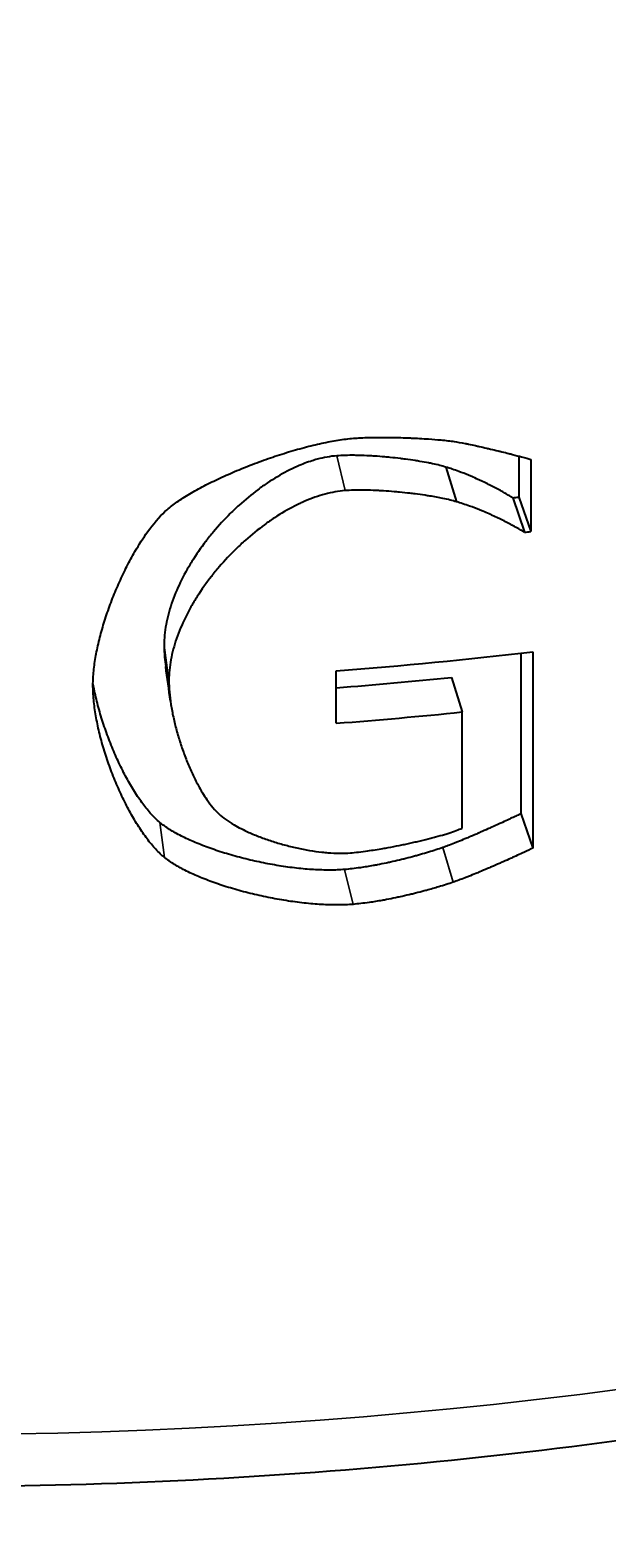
# Model space of a CAD drawing. Header units: millimetres. Extents: x 0 to 51860, y 0 to 5940.
# Drawn here: x 8021.95 to 8028.26, y 4156.43 to 4172.62 of the extents above; entities that cross this region are included whole.
import ezdxf

# ---------------------------------------------------------------- set-up
doc = ezdxf.new("R2010")
doc.units = ezdxf.units.MM
doc.header["$LTSCALE"] = 10
doc.layers.add('가시적인 것(ISO)', color=3, linetype='Continuous', lineweight=40)
doc.layers.add('가시적인 좁은 것(ISO)', color=3, linetype='Continuous', lineweight=35)

msp = doc.modelspace()

# ---------------------------------------------------------------- linework, layer by layer
at = {"layer": '가시적인 것(ISO)'}
for p, q in [((8027.2927, 4167.9602), (8027.2927, 4167.5124)), ((8027.4237, 4167.923), (8027.4237, 4167.136)), ((8026.4965, 4167.8398), (8026.6113, 4167.4616)), ((8027.2273, 4167.5049), (8027.3569, 4167.1283)), ((8027.2927, 4167.5124), (8027.4237, 4167.136)), ((8027.316, 4165.8079), (8027.316, 4164.0567)), ((8027.4475, 4165.823), (8027.4475, 4163.6804)), ((8025.2996, 4165.0433), (8025.2996, 4165.6157)), ((8026.5575, 4165.5444), (8026.6736, 4165.1663)), ((8026.6736, 4163.8982), (8026.6736, 4165.1663)), ((8027.316, 4164.0567), (8027.4475, 4163.6804))]:
    msp.add_line(p, q, dxfattribs=at)
for centre, major_axis, ratio, start_param, end_param in [((8021.8008, 4183.2768), (30.1945, 0.7033), 0.5337833, 4.8806412, 4.8828443), ((8020.8378, 4186.0587), (-33.5133, 0), 0.5758617, 1.7665682, 1.7685994), ((8020.8378, 4184.7429), (33.5133, 0), 0.5758617, 4.84592, 4.9109174), ((8020.8378, 4184.1705), (-32.8467, 0), 0.5758617, 1.7070542, 1.7458212), ((8020.8378, 4184.1705), (-33.5133, 0), 0.5758617, 1.7043273, 1.7458212)]:
    msp.add_ellipse(centre, major_axis=major_axis, ratio=ratio, start_param=start_param, end_param=end_param, dxfattribs=at)
for points, knots in [([(8008.2951, 4158.138), (8011.6168, 4157.3516), (8015.1509, 4156.8819), (8022.2846, 4156.6175), (8025.8828, 4156.8215), (8032.7961, 4157.8839), (8036.1098, 4158.7426), (8042.1308, 4161.0449), (8044.8357, 4162.4898), (8049.3462, 4165.8495), (8051.1552, 4167.7649), (8053.231, 4171.2295), (8053.8105, 4172.6867), (8054.1105, 4174.1763)], [3.5369534, 3.5369534, 3.5369534, 3.5369534, 3.8627197, 3.8627197, 4.1877832, 4.1877832, 4.5131593, 4.5131593, 4.839651, 4.839651, 5.1655586, 5.1655586, 5.3823025, 5.3823025, 5.3823025, 5.3823025]), ([(8023.4286, 4167.354), (8023.4589, 4167.3822), (8023.4941, 4167.4108), (8023.5335, 4167.4397), (8023.5729, 4167.4685), (8023.6165, 4167.4975), (8023.6636, 4167.5266), (8023.6872, 4167.5411), (8023.7117, 4167.5556), (8023.737, 4167.5701), (8023.7875, 4167.599), (8023.8413, 4167.6279), (8023.8977, 4167.6564), (8023.9259, 4167.6706), (8023.9547, 4167.6848), (8023.9841, 4167.6988), (8024.0428, 4167.7269), (8024.1038, 4167.7545), (8024.1664, 4167.7814), (8024.1977, 4167.7948), (8024.2294, 4167.8081), (8024.2614, 4167.8211), (8024.3254, 4167.8473), (8024.3906, 4167.8726), (8024.4564, 4167.8968), (8024.4894, 4167.9089), (8024.5224, 4167.9208), (8024.5556, 4167.9323), (8024.6218, 4167.9554), (8024.6883, 4167.9773), (8024.7545, 4167.9977), (8024.7875, 4168.0079), (8024.8205, 4168.0178), (8024.8533, 4168.0272), (8024.9189, 4168.0461), (8024.9837, 4168.0634), (8025.0472, 4168.0788), (8025.0789, 4168.0865), (8025.1103, 4168.0937), (8025.1413, 4168.1004), (8025.2033, 4168.1139), (8025.2635, 4168.1254), (8025.3214, 4168.1345), (8025.3793, 4168.1436), (8025.4349, 4168.1505), (8025.4874, 4168.1547)], [0, 0, 0, 0, 0.0833333, 0.0833333, 0.0833333, 0.1666667, 0.1666667, 0.1666667, 0.2083333, 0.2083333, 0.2083333, 0.2916667, 0.2916667, 0.2916667, 0.3333333, 0.3333333, 0.3333333, 0.4166667, 0.4166667, 0.4166667, 0.4583333, 0.4583333, 0.4583333, 0.5416667, 0.5416667, 0.5416667, 0.5833333, 0.5833333, 0.5833333, 0.6666667, 0.6666667, 0.6666667, 0.7083333, 0.7083333, 0.7083333, 0.7916667, 0.7916667, 0.7916667, 0.8333333, 0.8333333, 0.8333333, 0.9166667, 0.9166667, 0.9166667, 1, 1, 1, 1]), ([(8025.4874, 4168.1547), (8025.5127, 4168.1568), (8025.5397, 4168.1585), (8025.5681, 4168.1598), (8025.5964, 4168.1612), (8025.6262, 4168.1623), (8025.657, 4168.1631), (8025.7032, 4168.1642), (8025.7519, 4168.1647), (8025.8018, 4168.1647), (8025.8185, 4168.1646), (8025.8353, 4168.1646), (8025.8522, 4168.1644), (8025.8861, 4168.1641), (8025.9203, 4168.1636), (8025.9547, 4168.1628), (8025.9719, 4168.1625), (8025.9891, 4168.162), (8026.0063, 4168.1615), (8026.0408, 4168.1605), (8026.0752, 4168.1594), (8026.1092, 4168.158), (8026.1263, 4168.1573), (8026.1432, 4168.1565), (8026.16, 4168.1557), (8026.1936, 4168.1541), (8026.2267, 4168.1524), (8026.259, 4168.1504), (8026.2752, 4168.1494), (8026.2911, 4168.1484), (8026.3068, 4168.1473), (8026.3539, 4168.1441), (8026.3989, 4168.1406), (8026.4405, 4168.1366), (8026.4961, 4168.1314), (8026.5458, 4168.1255), (8026.5874, 4168.1191)], [0, 0, 0, 0, 0.0833333, 0.0833333, 0.0833333, 0.1666667, 0.1666667, 0.1666667, 0.2916667, 0.2916667, 0.2916667, 0.3333333, 0.3333333, 0.3333333, 0.4166667, 0.4166667, 0.4166667, 0.4583333, 0.4583333, 0.4583333, 0.5416667, 0.5416667, 0.5416667, 0.5833333, 0.5833333, 0.5833333, 0.6666667, 0.6666667, 0.6666667, 0.7083333, 0.7083333, 0.7083333, 0.8333333, 0.8333333, 0.8333333, 1, 1, 1, 1]), ([(8026.5874, 4168.1191), (8026.6209, 4168.1145), (8026.6624, 4168.1072), (8026.709, 4168.098), (8026.7206, 4168.0957), (8026.7326, 4168.0933), (8026.7448, 4168.0908), (8026.7692, 4168.0858), (8026.7948, 4168.0804), (8026.821, 4168.0747), (8026.8342, 4168.0718), (8026.8475, 4168.0689), (8026.8609, 4168.0659), (8026.8878, 4168.0599), (8026.9152, 4168.0536), (8026.9428, 4168.0472), (8026.9566, 4168.044), (8026.9704, 4168.0408), (8026.9843, 4168.0375), (8027.0119, 4168.0309), (8027.0396, 4168.0243), (8027.0669, 4168.0176), (8027.0806, 4168.0143), (8027.0941, 4168.011), (8027.1075, 4168.0077), (8027.1344, 4168.001), (8027.1607, 4167.9944), (8027.186, 4167.988), (8027.1987, 4167.9848), (8027.2112, 4167.9816), (8027.2234, 4167.9784), (8027.2599, 4167.969), (8027.294, 4167.9599), (8027.3245, 4167.9516), (8027.365, 4167.9406), (8027.3991, 4167.9308), (8027.4237, 4167.923)], [0, 0, 0, 0, 0.1666667, 0.1666667, 0.1666667, 0.2083333, 0.2083333, 0.2083333, 0.2916667, 0.2916667, 0.2916667, 0.3333333, 0.3333333, 0.3333333, 0.4166667, 0.4166667, 0.4166667, 0.4583333, 0.4583333, 0.4583333, 0.5416667, 0.5416667, 0.5416667, 0.5833333, 0.5833333, 0.5833333, 0.6666667, 0.6666667, 0.6666667, 0.7083333, 0.7083333, 0.7083333, 0.8333333, 0.8333333, 0.8333333, 1, 1, 1, 1]), ([(8025.3053, 4167.9633), (8025.2702, 4167.9605), (8025.2349, 4167.9559), (8025.1993, 4167.9495), (8025.1636, 4167.9432), (8025.1277, 4167.9351), (8025.0917, 4167.9253), (8025.0736, 4167.9205), (8025.0556, 4167.9152), (8025.0374, 4167.9095), (8024.9831, 4167.8924), (8024.9285, 4167.8718), (8024.8739, 4167.8478), (8024.8375, 4167.8319), (8024.8011, 4167.8145), (8024.7648, 4167.7957), (8024.6922, 4167.7582), (8024.62, 4167.7152), (8024.5489, 4167.6676), (8024.5133, 4167.6438), (8024.4781, 4167.6188), (8024.4431, 4167.5928), (8024.3733, 4167.5407), (8024.305, 4167.4843), (8024.2388, 4167.4243), (8024.2057, 4167.3944), (8024.1732, 4167.3635), (8024.1413, 4167.3318), (8024.0775, 4167.2685), (8024.0162, 4167.202), (8023.9583, 4167.1331), (8023.9293, 4167.0986), (8023.9011, 4167.0635), (8023.8739, 4167.0279), (8023.8194, 4166.9567), (8023.7685, 4166.8834), (8023.722, 4166.8088), (8023.6987, 4166.7715), (8023.6766, 4166.7338), (8023.6556, 4166.6959), (8023.6136, 4166.6201), (8023.5764, 4166.5432), (8023.5446, 4166.4661), (8023.5287, 4166.4276), (8023.5142, 4166.389), (8023.5011, 4166.3504), (8023.475, 4166.2732), (8023.4547, 4166.1961), (8023.4409, 4166.1198), (8023.4271, 4166.0436), (8023.4198, 4165.9681), (8023.4198, 4165.8943)], [0, 0, 0, 0, 0.0416667, 0.0416667, 0.0416667, 0.0833333, 0.0833333, 0.0833333, 0.1041667, 0.1041667, 0.1041667, 0.1666667, 0.1666667, 0.1666667, 0.2083333, 0.2083333, 0.2083333, 0.2916667, 0.2916667, 0.2916667, 0.3333333, 0.3333333, 0.3333333, 0.4166667, 0.4166667, 0.4166667, 0.4583333, 0.4583333, 0.4583333, 0.5416667, 0.5416667, 0.5416667, 0.5833333, 0.5833333, 0.5833333, 0.6666667, 0.6666667, 0.6666667, 0.7083333, 0.7083333, 0.7083333, 0.7916667, 0.7916667, 0.7916667, 0.8333333, 0.8333333, 0.8333333, 0.9166667, 0.9166667, 0.9166667, 1, 1, 1, 1]), ([(8026.4965, 4167.8398), (8026.4769, 4167.8461), (8026.4548, 4167.8524), (8026.4061, 4167.8648), (8026.3795, 4167.8709), (8026.3368, 4167.8799), (8026.3222, 4167.8829), (8026.2769, 4167.8917), (8026.245, 4167.8974), (8026.1952, 4167.9056), (8026.1783, 4167.9083), (8026.1267, 4167.9162), (8026.0912, 4167.9213), (8026.0368, 4167.9285), (8026.0184, 4167.9308), (8025.963, 4167.9375), (8025.9254, 4167.9416), (8025.8687, 4167.9473), (8025.8498, 4167.9491), (8025.7929, 4167.9542), (8025.755, 4167.9572), (8025.6986, 4167.961), (8025.6799, 4167.9621), (8025.6241, 4167.9652), (8025.5874, 4167.9667), (8025.5337, 4167.9682), (8025.516, 4167.9685), (8025.4637, 4167.9691), (8025.43, 4167.9689), (8025.3653, 4167.9671), (8025.3344, 4167.9656), (8025.3053, 4167.9633)], [0, 0, 0, 0, 0.0833333, 0.0833333, 0.1666667, 0.1666667, 0.2083333, 0.2083333, 0.2916667, 0.2916667, 0.3333333, 0.3333333, 0.4166667, 0.4166667, 0.4583333, 0.4583333, 0.5416667, 0.5416667, 0.5833333, 0.5833333, 0.6666667, 0.6666667, 0.7083333, 0.7083333, 0.7916667, 0.7916667, 0.8333333, 0.8333333, 0.9166667, 0.9166667, 1, 1, 1, 1]), ([(8027.2273, 4167.5049), (8027.2152, 4167.5124), (8027.202, 4167.5205), (8027.1878, 4167.5289), (8027.1736, 4167.5374), (8027.1585, 4167.5462), (8027.1424, 4167.5554), (8027.1343, 4167.56), (8027.1261, 4167.5646), (8027.1176, 4167.5694), (8027.1007, 4167.5788), (8027.0829, 4167.5886), (8027.0643, 4167.5985), (8027.0551, 4167.6035), (8027.0456, 4167.6085), (8027.036, 4167.6135), (8027.0168, 4167.6236), (8026.9968, 4167.6338), (8026.9763, 4167.6441), (8026.9661, 4167.6493), (8026.9557, 4167.6545), (8026.9452, 4167.6596), (8026.9241, 4167.67), (8026.9025, 4167.6803), (8026.8805, 4167.6906), (8026.8695, 4167.6957), (8026.8584, 4167.7009), (8026.8472, 4167.706), (8026.8248, 4167.7162), (8026.802, 4167.7263), (8026.7789, 4167.7361), (8026.7674, 4167.7411), (8026.7558, 4167.746), (8026.7442, 4167.7508), (8026.7093, 4167.7653), (8026.6739, 4167.7793), (8026.6383, 4167.7924), (8026.591, 4167.8099), (8026.5434, 4167.8259), (8026.4965, 4167.8398)], [0, 0, 0, 0, 0.0833333, 0.0833333, 0.0833333, 0.1666667, 0.1666667, 0.1666667, 0.2083333, 0.2083333, 0.2083333, 0.2916667, 0.2916667, 0.2916667, 0.3333333, 0.3333333, 0.3333333, 0.4166667, 0.4166667, 0.4166667, 0.4583333, 0.4583333, 0.4583333, 0.5416667, 0.5416667, 0.5416667, 0.5833333, 0.5833333, 0.5833333, 0.6666667, 0.6666667, 0.6666667, 0.7083333, 0.7083333, 0.7083333, 0.8333333, 0.8333333, 0.8333333, 1, 1, 1, 1]), ([(8025.3959, 4167.5829), (8025.3602, 4167.5801), (8025.3241, 4167.5754), (8025.2878, 4167.569), (8025.2514, 4167.5626), (8025.2148, 4167.5545), (8025.178, 4167.5447), (8025.1044, 4167.525), (8025.0301, 4167.4988), (8024.9558, 4167.4668), (8024.9187, 4167.4508), (8024.8815, 4167.4334), (8024.8445, 4167.4146), (8024.7704, 4167.3769), (8024.6968, 4167.3339), (8024.6242, 4167.2862), (8024.5879, 4167.2623), (8024.5519, 4167.2373), (8024.5163, 4167.2112), (8024.4451, 4167.159), (8024.3753, 4167.1025), (8024.3078, 4167.0425), (8024.2741, 4167.0125), (8024.2409, 4166.9816), (8024.2083, 4166.9499), (8024.1432, 4166.8865), (8024.0807, 4166.8199), (8024.0216, 4166.7509), (8023.992, 4166.7164), (8023.9633, 4166.6813), (8023.9355, 4166.6457), (8023.8799, 4166.5744), (8023.828, 4166.5011), (8023.7805, 4166.4264), (8023.7568, 4166.389), (8023.7342, 4166.3513), (8023.7128, 4166.3134), (8023.67, 4166.2375), (8023.632, 4166.1607), (8023.5996, 4166.0835), (8023.5834, 4166.045), (8023.5685, 4166.0063), (8023.5552, 4165.9677), (8023.5285, 4165.8905), (8023.5078, 4165.8134), (8023.4937, 4165.7371), (8023.4796, 4165.6609), (8023.4722, 4165.5854), (8023.4722, 4165.5115)], [0, 0, 0, 0, 0.0416667, 0.0416667, 0.0416667, 0.0833333, 0.0833333, 0.0833333, 0.1666667, 0.1666667, 0.1666667, 0.2083333, 0.2083333, 0.2083333, 0.2916667, 0.2916667, 0.2916667, 0.3333333, 0.3333333, 0.3333333, 0.4166667, 0.4166667, 0.4166667, 0.4583333, 0.4583333, 0.4583333, 0.5416667, 0.5416667, 0.5416667, 0.5833333, 0.5833333, 0.5833333, 0.6666667, 0.6666667, 0.6666667, 0.7083333, 0.7083333, 0.7083333, 0.7916667, 0.7916667, 0.7916667, 0.8333333, 0.8333333, 0.8333333, 0.9166667, 0.9166667, 0.9166667, 1, 1, 1, 1]), ([(8026.6113, 4167.4616), (8026.5914, 4167.4679), (8026.5688, 4167.4741), (8026.5439, 4167.4803), (8026.5191, 4167.4864), (8026.492, 4167.4925), (8026.463, 4167.4984), (8026.4194, 4167.5073), (8026.3717, 4167.516), (8026.3209, 4167.5241), (8026.304, 4167.5268), (8026.2867, 4167.5295), (8026.2692, 4167.5321), (8026.2341, 4167.5373), (8026.1978, 4167.5423), (8026.1608, 4167.547), (8026.1423, 4167.5494), (8026.1236, 4167.5517), (8026.1047, 4167.5539), (8026.067, 4167.5583), (8026.0287, 4167.5624), (8025.9901, 4167.5661), (8025.9709, 4167.5679), (8025.9515, 4167.5697), (8025.9322, 4167.5714), (8025.8935, 4167.5747), (8025.8548, 4167.5776), (8025.8164, 4167.5801), (8025.7972, 4167.5813), (8025.7781, 4167.5824), (8025.7592, 4167.5834), (8025.7212, 4167.5854), (8025.6838, 4167.5868), (8025.6473, 4167.5878), (8025.629, 4167.5882), (8025.6109, 4167.5885), (8025.5932, 4167.5887), (8025.5576, 4167.589), (8025.5232, 4167.5888), (8025.4902, 4167.5878), (8025.4572, 4167.5869), (8025.4256, 4167.5853), (8025.3959, 4167.5829)], [0, 0, 0, 0, 0.0833333, 0.0833333, 0.0833333, 0.1666667, 0.1666667, 0.1666667, 0.2916667, 0.2916667, 0.2916667, 0.3333333, 0.3333333, 0.3333333, 0.4166667, 0.4166667, 0.4166667, 0.4583333, 0.4583333, 0.4583333, 0.5416667, 0.5416667, 0.5416667, 0.5833333, 0.5833333, 0.5833333, 0.6666667, 0.6666667, 0.6666667, 0.7083333, 0.7083333, 0.7083333, 0.7916667, 0.7916667, 0.7916667, 0.8333333, 0.8333333, 0.8333333, 0.9166667, 0.9166667, 0.9166667, 1, 1, 1, 1]), ([(8027.3569, 4167.1283), (8027.3323, 4167.1434), (8027.3031, 4167.1604), (8027.2703, 4167.1786), (8027.2621, 4167.1832), (8027.2537, 4167.1878), (8027.2451, 4167.1926), (8027.2278, 4167.202), (8027.2096, 4167.2117), (8027.1907, 4167.2216), (8027.1813, 4167.2265), (8027.1716, 4167.2315), (8027.1618, 4167.2365), (8027.1422, 4167.2465), (8027.1218, 4167.2567), (8027.1009, 4167.267), (8027.0905, 4167.2721), (8027.0799, 4167.2773), (8027.0691, 4167.2824), (8027.0476, 4167.2927), (8027.0256, 4167.303), (8027.0031, 4167.3132), (8026.9919, 4167.3184), (8026.9806, 4167.3235), (8026.9691, 4167.3285), (8026.9463, 4167.3387), (8026.923, 4167.3487), (8026.8995, 4167.3586), (8026.8878, 4167.3635), (8026.8759, 4167.3684), (8026.8641, 4167.3732), (8026.8284, 4167.3876), (8026.7923, 4167.4015), (8026.7561, 4167.4145), (8026.7077, 4167.4319), (8026.6592, 4167.4479), (8026.6113, 4167.4616)], [0, 0, 0, 0, 0.1666667, 0.1666667, 0.1666667, 0.2083333, 0.2083333, 0.2083333, 0.2916667, 0.2916667, 0.2916667, 0.3333333, 0.3333333, 0.3333333, 0.4166667, 0.4166667, 0.4166667, 0.4583333, 0.4583333, 0.4583333, 0.5416667, 0.5416667, 0.5416667, 0.5833333, 0.5833333, 0.5833333, 0.6666667, 0.6666667, 0.6666667, 0.7083333, 0.7083333, 0.7083333, 0.8333333, 0.8333333, 0.8333333, 1, 1, 1, 1]), ([(8022.6426, 4165.46), (8022.6426, 4165.5093), (8022.6483, 4165.613), (8022.6683, 4165.7523), (8022.697, 4165.8967), (8022.7265, 4166.0156), (8022.7708, 4166.1662), (8022.8116, 4166.2876), (8022.8686, 4166.4382), (8022.9184, 4166.557), (8022.9852, 4166.7013), (8023.0418, 4166.8126), (8023.1304, 4166.9708), (8023.2538, 4167.164), (8023.3656, 4167.2956), (8023.4286, 4167.354)], [0, 0, 0, 0, 0.0833333, 0.1666667, 0.2083333, 0.2916667, 0.3333333, 0.4166667, 0.4583333, 0.5416667, 0.5833333, 0.6666667, 0.7083333, 0.8333333, 1, 1, 1, 1]), ([(8023.4198, 4165.8943), (8023.4198, 4165.8532), (8023.4217, 4165.8105), (8023.4254, 4165.7666), (8023.4282, 4165.7324), (8023.4321, 4165.6974), (8023.437, 4165.6619)], [0, 0, 0, 0, 0.08333333, 0.08333333, 0.08333333, 0.14825737, 0.14825737, 0.14825737, 0.14825737]), ([(8023.4237, 4163.5775), (8023.3922, 4163.6032), (8023.3606, 4163.6334), (8023.3289, 4163.6675), (8023.2973, 4163.7016), (8023.2658, 4163.7395), (8023.2346, 4163.7808), (8023.219, 4163.8015), (8023.2035, 4163.8229), (8023.1881, 4163.8452), (8023.1572, 4163.8897), (8023.1269, 4163.9372), (8023.0972, 4163.9872), (8023.0823, 4164.0122), (8023.0677, 4164.0378), (8023.0532, 4164.064), (8023.0243, 4164.1164), (8022.9961, 4164.171), (8022.9691, 4164.2272), (8022.9556, 4164.2554), (8022.9423, 4164.2839), (8022.9294, 4164.3128), (8022.9034, 4164.3706), (8022.8787, 4164.4297), (8022.8554, 4164.4897), (8022.8438, 4164.5196), (8022.8325, 4164.5498), (8022.8216, 4164.5801), (8022.7998, 4164.6408), (8022.7795, 4164.702), (8022.7611, 4164.7631), (8022.7519, 4164.7937), (8022.7431, 4164.8243), (8022.7349, 4164.8547), (8022.7183, 4164.9157), (8022.7037, 4164.9764), (8022.6912, 4165.0362), (8022.685, 4165.0662), (8022.6793, 4165.0958), (8022.6742, 4165.1253), (8022.664, 4165.1841), (8022.6561, 4165.2417), (8022.6508, 4165.2977), (8022.6454, 4165.3537), (8022.6426, 4165.408), (8022.6426, 4165.46)], [0, 0, 0, 0, 0.0833333, 0.0833333, 0.0833333, 0.1666667, 0.1666667, 0.1666667, 0.2083333, 0.2083333, 0.2083333, 0.2916667, 0.2916667, 0.2916667, 0.3333333, 0.3333333, 0.3333333, 0.4166667, 0.4166667, 0.4166667, 0.4583333, 0.4583333, 0.4583333, 0.5416667, 0.5416667, 0.5416667, 0.5833333, 0.5833333, 0.5833333, 0.6666667, 0.6666667, 0.6666667, 0.7083333, 0.7083333, 0.7083333, 0.7916667, 0.7916667, 0.7916667, 0.8333333, 0.8333333, 0.8333333, 0.9166667, 0.9166667, 0.9166667, 1, 1, 1, 1]), ([(8023.3723, 4163.9602), (8023.3414, 4163.986), (8023.3104, 4164.0162), (8023.2794, 4164.0503), (8023.2484, 4164.0844), (8023.2175, 4164.1224), (8023.1869, 4164.1637), (8023.1716, 4164.1844), (8023.1564, 4164.2059), (8023.1413, 4164.2281), (8023.1111, 4164.2726), (8023.0813, 4164.3202), (8023.0522, 4164.3702), (8023.0377, 4164.3953), (8023.0233, 4164.4209), (8023.0091, 4164.4471), (8022.9808, 4164.4995), (8022.9532, 4164.5541), (8022.9267, 4164.6104), (8022.9134, 4164.6385), (8022.9005, 4164.6671), (8022.8878, 4164.696), (8022.8623, 4164.7537), (8022.8381, 4164.8129), (8022.8153, 4164.8729), (8022.8039, 4164.9029), (8022.7928, 4164.9331), (8022.7821, 4164.9634), (8022.7608, 4165.024), (8022.7409, 4165.0852), (8022.7229, 4165.1464), (8022.7138, 4165.177), (8022.7052, 4165.2075), (8022.6971, 4165.238), (8022.6809, 4165.299), (8022.6666, 4165.3597), (8022.6544, 4165.4196), (8022.6503, 4165.4397), (8022.6464, 4165.4598), (8022.6428, 4165.4797)], [0, 0, 0, 0, 0.08333333, 0.08333333, 0.08333333, 0.16666667, 0.16666667, 0.16666667, 0.20833333, 0.20833333, 0.20833333, 0.29166667, 0.29166667, 0.29166667, 0.33333333, 0.33333333, 0.33333333, 0.41666667, 0.41666667, 0.41666667, 0.45833333, 0.45833333, 0.45833333, 0.54166667, 0.54166667, 0.54166667, 0.58333333, 0.58333333, 0.58333333, 0.66666667, 0.66666667, 0.66666667, 0.70833333, 0.70833333, 0.70833333, 0.79166667, 0.79166667, 0.79166667, 0.81973115, 0.81973115, 0.81973115, 0.81973115]), ([(8023.4722, 4165.5115), (8023.4722, 4165.4705), (8023.4761, 4165.3851), (8023.4899, 4165.2723), (8023.5097, 4165.1565), (8023.5302, 4165.0622), (8023.5608, 4164.9437), (8023.5891, 4164.849), (8023.6285, 4164.7323), (8023.6631, 4164.6411), (8023.7096, 4164.531), (8023.7489, 4164.4469), (8023.8106, 4164.3284), (8023.8968, 4164.1858), (8023.9752, 4164.0923), (8024.0196, 4164.0523)], [0, 0, 0, 0, 0.0833333, 0.1666667, 0.2083333, 0.2916667, 0.3333333, 0.4166667, 0.4583333, 0.5416667, 0.5833333, 0.6666667, 0.7083333, 0.8333333, 1, 1, 1, 1]), ([(8025.3902, 4163.4464), (8025.3387, 4163.4422), (8025.2844, 4163.4401), (8025.1712, 4163.4398), (8025.1124, 4163.4416), (8025.0217, 4163.447), (8024.9911, 4163.4493), (8024.8983, 4163.4574), (8024.8351, 4163.4645), (8024.7393, 4163.4777), (8024.7072, 4163.4825), (8024.6106, 4163.4981), (8024.5457, 4163.5101), (8024.4489, 4163.5302), (8024.4167, 4163.5372), (8024.3204, 4163.5594), (8024.2568, 4163.5755), (8024.163, 4163.6015), (8024.1321, 4163.6105), (8024.0403, 4163.6382), (8023.9807, 4163.6579), (8023.8943, 4163.6887), (8023.866, 4163.6992), (8023.783, 4163.7315), (8023.73, 4163.7538), (8023.6552, 4163.7884), (8023.631, 4163.8001), (8023.5609, 4163.8357), (8023.5175, 4163.86), (8023.4387, 4163.9096), (8023.4032, 4163.9348), (8023.3723, 4163.9602)], [0, 0, 0, 0, 0.0833333, 0.0833333, 0.1666667, 0.1666667, 0.2083333, 0.2083333, 0.2916667, 0.2916667, 0.3333333, 0.3333333, 0.4166667, 0.4166667, 0.4583333, 0.4583333, 0.5416667, 0.5416667, 0.5833333, 0.5833333, 0.6666667, 0.6666667, 0.7083333, 0.7083333, 0.7916667, 0.7916667, 0.8333333, 0.8333333, 0.9166667, 0.9166667, 1, 1, 1, 1]), ([(8024.0196, 4164.0523), (8024.041, 4164.0323), (8024.0656, 4164.0124), (8024.0931, 4163.9927), (8024.1205, 4163.973), (8024.1508, 4163.9536), (8024.1835, 4163.9346), (8024.2325, 4163.9061), (8024.287, 4163.8786), (8024.3453, 4163.8524), (8024.3648, 4163.8437), (8024.3847, 4163.8351), (8024.405, 4163.8267), (8024.4455, 4163.8099), (8024.4876, 4163.7938), (8024.5308, 4163.7786), (8024.5524, 4163.771), (8024.5743, 4163.7635), (8024.5964, 4163.7564), (8024.6406, 4163.742), (8024.6857, 4163.7285), (8024.7312, 4163.7161), (8024.754, 4163.7099), (8024.7769, 4163.704), (8024.7999, 4163.6983), (8024.8458, 4163.687), (8024.8919, 4163.6768), (8024.9379, 4163.6678), (8024.9609, 4163.6634), (8024.9838, 4163.6592), (8025.0067, 4163.6554), (8025.0524, 4163.6477), (8025.0977, 4163.6413), (8025.1422, 4163.6364), (8025.1644, 4163.6339), (8025.1864, 4163.6318), (8025.2082, 4163.6301), (8025.2518, 4163.6267), (8025.2943, 4163.6247), (8025.3353, 4163.6244), (8025.3764, 4163.624), (8025.416, 4163.6253), (8025.4537, 4163.6283)], [0, 0, 0, 0, 0.0833333, 0.0833333, 0.0833333, 0.1666667, 0.1666667, 0.1666667, 0.2916667, 0.2916667, 0.2916667, 0.3333333, 0.3333333, 0.3333333, 0.4166667, 0.4166667, 0.4166667, 0.4583333, 0.4583333, 0.4583333, 0.5416667, 0.5416667, 0.5416667, 0.5833333, 0.5833333, 0.5833333, 0.6666667, 0.6666667, 0.6666667, 0.7083333, 0.7083333, 0.7083333, 0.7916667, 0.7916667, 0.7916667, 0.8333333, 0.8333333, 0.8333333, 0.9166667, 0.9166667, 0.9166667, 1, 1, 1, 1]), ([(8027.316, 4164.0567), (8027.304, 4164.0507), (8027.2895, 4164.0436), (8027.2563, 4164.0276), (8027.2377, 4164.0187), (8027.2072, 4164.0042), (8027.1966, 4163.9993), (8027.1636, 4163.9838), (8027.1402, 4163.9729), (8027.1032, 4163.9559), (8027.0906, 4163.9501), (8027.0521, 4163.9325), (8027.0254, 4163.9205), (8026.9845, 4163.9021), (8026.9707, 4163.8959), (8026.9291, 4163.8774), (8026.9009, 4163.8649), (8026.8585, 4163.8464), (8026.8444, 4163.8402), (8026.8021, 4163.8219), (8026.774, 4163.8099), (8026.7327, 4163.7924), (8026.719, 4163.7867), (8026.6786, 4163.7698), (8026.6523, 4163.759), (8026.6145, 4163.7437), (8026.6021, 4163.7387), (8026.566, 4163.7244), (8026.5432, 4163.7156), (8026.5008, 4163.6996), (8026.4812, 4163.6925), (8026.4636, 4163.6864)], [0, 0, 0, 0, 0.0833333, 0.0833333, 0.1666667, 0.1666667, 0.2083333, 0.2083333, 0.2916667, 0.2916667, 0.3333333, 0.3333333, 0.4166667, 0.4166667, 0.4583333, 0.4583333, 0.5416667, 0.5416667, 0.5833333, 0.5833333, 0.6666667, 0.6666667, 0.7083333, 0.7083333, 0.7916667, 0.7916667, 0.8333333, 0.8333333, 0.9166667, 0.9166667, 1, 1, 1, 1]), ([(8025.4537, 4163.6283), (8025.4814, 4163.6306), (8025.5114, 4163.6335), (8025.5433, 4163.6372), (8025.5751, 4163.6408), (8025.6088, 4163.6452), (8025.6439, 4163.6501), (8025.6966, 4163.6576), (8025.7524, 4163.6664), (8025.8099, 4163.6763), (8025.8291, 4163.6796), (8025.8484, 4163.683), (8025.8679, 4163.6866), (8025.9068, 4163.6937), (8025.9463, 4163.7012), (8025.9858, 4163.7091), (8026.0056, 4163.7131), (8026.0254, 4163.7171), (8026.0451, 4163.7212), (8026.0846, 4163.7295), (8026.1239, 4163.7381), (8026.1626, 4163.7469), (8026.182, 4163.7513), (8026.2012, 4163.7558), (8026.2202, 4163.7603), (8026.2582, 4163.7693), (8026.2954, 4163.7786), (8026.3314, 4163.7879), (8026.3493, 4163.7926), (8026.367, 4163.7972), (8026.3843, 4163.8019), (8026.4188, 4163.8113), (8026.4519, 4163.8208), (8026.483, 4163.8302), (8026.4986, 4163.8349), (8026.5137, 4163.8396), (8026.5282, 4163.8443), (8026.5573, 4163.8536), (8026.5843, 4163.8628), (8026.6087, 4163.8718), (8026.633, 4163.8809), (8026.6548, 4163.8897), (8026.6736, 4163.8982)], [0, 0, 0, 0, 0.0833333, 0.0833333, 0.0833333, 0.1666667, 0.1666667, 0.1666667, 0.2916667, 0.2916667, 0.2916667, 0.3333333, 0.3333333, 0.3333333, 0.4166667, 0.4166667, 0.4166667, 0.4583333, 0.4583333, 0.4583333, 0.5416667, 0.5416667, 0.5416667, 0.5833333, 0.5833333, 0.5833333, 0.6666667, 0.6666667, 0.6666667, 0.7083333, 0.7083333, 0.7083333, 0.7916667, 0.7916667, 0.7916667, 0.8333333, 0.8333333, 0.8333333, 0.9166667, 0.9166667, 0.9166667, 1, 1, 1, 1]), ([(8026.4636, 4163.6864), (8026.4397, 4163.6781), (8026.4147, 4163.6696), (8026.3885, 4163.6611), (8026.3624, 4163.6526), (8026.3353, 4163.6441), (8026.3073, 4163.6356), (8026.2933, 4163.6313), (8026.2791, 4163.6271), (8026.2647, 4163.6228), (8026.2359, 4163.6143), (8026.2063, 4163.6059), (8026.1761, 4163.5976), (8026.1611, 4163.5934), (8026.1458, 4163.5893), (8026.1305, 4163.5852), (8026.0998, 4163.577), (8026.0686, 4163.569), (8026.0371, 4163.5611), (8026.0213, 4163.5572), (8026.0055, 4163.5534), (8025.9896, 4163.5496), (8025.9578, 4163.5419), (8025.9258, 4163.5346), (8025.8937, 4163.5275), (8025.8777, 4163.5239), (8025.8616, 4163.5204), (8025.8456, 4163.5171), (8025.8135, 4163.5103), (8025.7815, 4163.5038), (8025.7497, 4163.4977), (8025.7338, 4163.4947), (8025.7179, 4163.4917), (8025.7022, 4163.4889), (8025.6549, 4163.4804), (8025.6082, 4163.4727), (8025.563, 4163.4662), (8025.5026, 4163.4575), (8025.4445, 4163.4508), (8025.3902, 4163.4464)], [0, 0, 0, 0, 0.0833333, 0.0833333, 0.0833333, 0.1666667, 0.1666667, 0.1666667, 0.2083333, 0.2083333, 0.2083333, 0.2916667, 0.2916667, 0.2916667, 0.3333333, 0.3333333, 0.3333333, 0.4166667, 0.4166667, 0.4166667, 0.4583333, 0.4583333, 0.4583333, 0.5416667, 0.5416667, 0.5416667, 0.5833333, 0.5833333, 0.5833333, 0.6666667, 0.6666667, 0.6666667, 0.7083333, 0.7083333, 0.7083333, 0.8333333, 0.8333333, 0.8333333, 1, 1, 1, 1]), ([(8027.4475, 4163.6804), (8027.4229, 4163.6682), (8027.3883, 4163.6518), (8027.3468, 4163.6324), (8027.3364, 4163.6276), (8027.3256, 4163.6226), (8027.3144, 4163.6174), (8027.292, 4163.6071), (8027.2681, 4163.5961), (8027.243, 4163.5848), (8027.2304, 4163.5791), (8027.2175, 4163.5732), (8027.2044, 4163.5674), (8027.1782, 4163.5556), (8027.151, 4163.5434), (8027.1232, 4163.5311), (8027.1093, 4163.525), (8027.0952, 4163.5188), (8027.0811, 4163.5125), (8027.0527, 4163.5001), (8027.024, 4163.4876), (8026.9951, 4163.4752), (8026.9807, 4163.469), (8026.9663, 4163.4628), (8026.9519, 4163.4567), (8026.9232, 4163.4444), (8026.8945, 4163.4323), (8026.8664, 4163.4206), (8026.8523, 4163.4147), (8026.8384, 4163.409), (8026.8246, 4163.4033), (8026.7971, 4163.392), (8026.7703, 4163.3811), (8026.7446, 4163.3709), (8026.7317, 4163.3657), (8026.7191, 4163.3608), (8026.7069, 4163.356), (8026.6823, 4163.3464), (8026.659, 4163.3375), (8026.6374, 4163.3295), (8026.6157, 4163.3215), (8026.5957, 4163.3143), (8026.5778, 4163.3082)], [0, 0, 0, 0, 0.1666667, 0.1666667, 0.1666667, 0.2083333, 0.2083333, 0.2083333, 0.2916667, 0.2916667, 0.2916667, 0.3333333, 0.3333333, 0.3333333, 0.4166667, 0.4166667, 0.4166667, 0.4583333, 0.4583333, 0.4583333, 0.5416667, 0.5416667, 0.5416667, 0.5833333, 0.5833333, 0.5833333, 0.6666667, 0.6666667, 0.6666667, 0.7083333, 0.7083333, 0.7083333, 0.7916667, 0.7916667, 0.7916667, 0.8333333, 0.8333333, 0.8333333, 0.9166667, 0.9166667, 0.9166667, 1, 1, 1, 1]), ([(8025.4826, 4163.0662), (8025.4301, 4163.062), (8025.3746, 4163.0598), (8025.3169, 4163.0595), (8025.2591, 4163.0593), (8025.1991, 4163.061), (8025.1375, 4163.0645), (8025.1067, 4163.0662), (8025.0754, 4163.0684), (8025.0439, 4163.0711), (8024.9807, 4163.0764), (8024.9162, 4163.0835), (8024.8511, 4163.0922), (8024.8185, 4163.0965), (8024.7857, 4163.1013), (8024.7529, 4163.1064), (8024.6871, 4163.1168), (8024.621, 4163.1286), (8024.5551, 4163.1419), (8024.5222, 4163.1486), (8024.4893, 4163.1556), (8024.4566, 4163.1629), (8024.3911, 4163.1776), (8024.3261, 4163.1937), (8024.2624, 4163.211), (8024.2305, 4163.2196), (8024.1989, 4163.2285), (8024.1677, 4163.2377), (8024.1053, 4163.2562), (8024.0445, 4163.2757), (8023.9857, 4163.2962), (8023.9563, 4163.3065), (8023.9275, 4163.317), (8023.8992, 4163.3277), (8023.8428, 4163.3491), (8023.7888, 4163.3714), (8023.7378, 4163.3944), (8023.7124, 4163.4059), (8023.6877, 4163.4176), (8023.6638, 4163.4295), (8023.6162, 4163.4531), (8023.5719, 4163.4774), (8023.5317, 4163.5021), (8023.4914, 4163.5269), (8023.4553, 4163.552), (8023.4237, 4163.5775)], [0, 0, 0, 0, 0.0833333, 0.0833333, 0.0833333, 0.1666667, 0.1666667, 0.1666667, 0.2083333, 0.2083333, 0.2083333, 0.2916667, 0.2916667, 0.2916667, 0.3333333, 0.3333333, 0.3333333, 0.4166667, 0.4166667, 0.4166667, 0.4583333, 0.4583333, 0.4583333, 0.5416667, 0.5416667, 0.5416667, 0.5833333, 0.5833333, 0.5833333, 0.6666667, 0.6666667, 0.6666667, 0.7083333, 0.7083333, 0.7083333, 0.7916667, 0.7916667, 0.7916667, 0.8333333, 0.8333333, 0.8333333, 0.9166667, 0.9166667, 0.9166667, 1, 1, 1, 1]), ([(8026.5778, 4163.3082), (8026.5534, 4163.2998), (8026.5023, 4163.2828), (8026.4469, 4163.2656), (8026.3754, 4163.2442), (8026.3306, 4163.2314), (8026.2691, 4163.2146), (8026.2225, 4163.2021), (8026.1588, 4163.1859), (8026.078, 4163.1664), (8026.0127, 4163.1516), (8025.9308, 4163.1341), (8025.8655, 4163.121), (8025.7685, 4163.1032), (8025.6417, 4163.0826), (8025.538, 4163.0707), (8025.4826, 4163.0662)], [0, 0, 0, 0, 0.0833333, 0.1666667, 0.1666667, 0.2916667, 0.2916667, 0.3333333, 0.4166667, 0.4583333, 0.5416667, 0.5833333, 0.6666667, 0.7083333, 0.8333333, 1, 1, 1, 1])]:
    msp.add_open_spline(points, degree=3, knots=knots, dxfattribs=at)
msp.add_open_spline([(8023.489, 4165.2851), (8023.4717, 4165.4107), (8023.4543, 4165.5364), (8023.437, 4165.6619)], degree=3, dxfattribs=at)
at = {"layer": '가시적인 좁은 것(ISO)'}
for p, q in [((8025.3053, 4167.9633), (8025.3959, 4167.5829)), ((8023.4198, 4165.8943), (8023.4722, 4165.5115)), ((8023.3723, 4163.9602), (8023.4237, 4163.5775)), ((8026.4636, 4163.6864), (8026.5778, 4163.3082)), ((8025.3902, 4163.4464), (8025.4826, 4163.0662))]:
    msp.add_line(p, q, dxfattribs=at)
msp.add_ellipse((8020.8378, 4176.5749), major_axis=(33.5133, 0), ratio=0.5758617, start_param=4.3220109, end_param=6.167586, dxfattribs=at)

doc.saveas('drawing.dxf')
